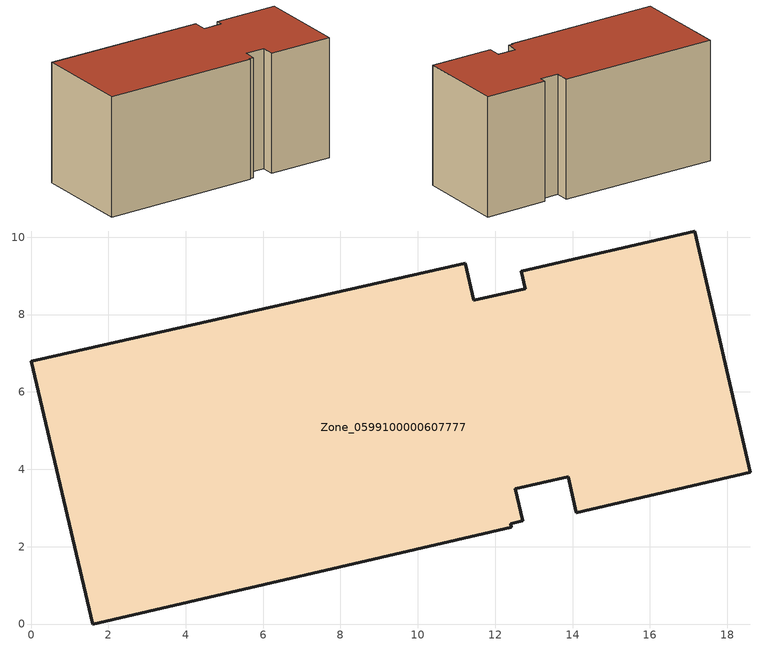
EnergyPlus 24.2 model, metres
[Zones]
Zone_0599100000607777
 floor ground (C_G): 12.78,8.67 12.68,9.12 17.16,10.16 18.6,3.92 14.1,2.88 13.89,3.81 12.52,3.5 12.72,2.67 12.4,2.59 12.42,2.5 1.59,0 0,6.79 11.23,9.32 11.45,8.37 z0
 wall outside (C_F): 12.68,9.12 12.78,8.67 11.45,8.37 11.23,9.32 0,6.79 1.59,0 12.42,2.5 12.4,2.59 12.72,2.67 12.52,3.5 13.89,3.81 14.1,2.88 18.6,3.92 17.16,10.16 12.68,9.12 z0:8.66
 roof outside (C_R): 13.89,3.81 14.1,2.88 18.6,3.92 17.16,10.16 12.68,9.12 12.78,8.67 11.45,8.37 11.23,9.32 0,6.79 1.59,0 12.42,2.5 12.4,2.59 12.72,2.67 12.52,3.5 z8.66
[BUILDING]
Pand.0599100000607777: North Axis=0; Terrain=City; Loads Convergence Tolerance Value=0.04; Temperature Convergence Tolerance Value=0.4; Solar Distribution=FullExterior; Maximum Number of Warmup Days=25; Minimum Number of Warmup Days=1
[Site:Location]
Rotterdam.The.Hague.AP_ZH_NLD Design_Conditions: Latitude=51.96; Longitude=4.45; Time Zone=1; Elevation=-4.5
[SITE:GROUNDTEMPERATURE:BUILDINGSURFACE]
18, 18, 18, 18, 18, 18, 18, 18, 18, 18, 18, 18
[MATERIAL] Thermal Absorptance=0.9; Solar Absorptance=0.7; Visible Absorptance=0.7
Name | Roughness | Thickness | Conductivity | Density | Specific Heat
G.D.1992-2005 | MediumSmooth | 0.15 | 0.06 | 540 | 1210
F.D.1992-2005 | Rough | 0.3 | 0.12 | 1920 | 840
R.D.1992-2005 | MediumRough | 0.2 | 0.08 | 1500 | 1000
[CONSTRUCTION]
C_G: G.D.1992-2005
C_F: F.D.1992-2005
C_R: R.D.1992-2005
[ZONE]
Zone_0599100000607777: Type=1; Multiplier=1; Ceiling Height=Autocalculate; Volume=Autocalculate; Floor Area=autocalculate; Part of Total Floor Area=Yes
[ZONEINFILTRATION:DESIGNFLOWRATE]
Infil_Zone_0599100000607777: Zone or ZoneList or Space or SpaceList=Zone_0599100000607777; Schedule=AlwaysOn; Design Flow Rate Calculation Method=Flow/Area; Flow Rate per Floor Area=0.0021; Constant Term Coefficient=1; Temperature Term Coefficient=0; Velocity Term Coefficient=0; Velocity Squared Term Coefficient=0
[HVACTEMPLATE:ZONE:IDEALLOADSAIRSYSTEM]
Zone_0599100000607777: Maximum Heating Supply Air Temperature=50; Minimum Cooling Supply Air Temperature=13; Maximum Heating Supply Air Humidity Ratio=0.0156; Minimum Cooling Supply Air Humidity Ratio=0.0077; Heating Limit=NoLimit; Cooling Limit=NoLimit; Dehumidification Control Type=ConstantSensibleHeatRatio; Cooling Sensible Heat Ratio=0.7; Dehumidification Setpoint=60; Humidification Control Type=None; Humidification Setpoint=30; Outdoor Air Method=None; Outdoor Air Flow Rate per Person=0.00944; Outdoor Air Flow Rate per Zone Floor Area=0; Outdoor Air Flow Rate per Zone=0; Demand Controlled Ventilation Type=None; Outdoor Air Economizer Type=NoEconomizer; Heat Recovery Type=None; Sensible Heat Recovery Effectiveness=0.7; Latent Heat Recovery Effectiveness=0.65
[ZONECONTROL:THERMOSTAT]
ThermostatControl_Zone_0599100000607777: Zone or ZoneList=Zone_0599100000607777; Control Type Schedule=DualSetpointControlType; Control 1=Thermostat_Zone_0599100000607777; Temperature Difference Between Cutout And Setpoint=0
[THERMOSTATSETPOINT:DUALSETPOINT]
Thermostat_Zone_0599100000607777: Heating Setpoint Temperature Schedule=HeatingSetpoint_Zone_0599100000607777; Cooling Setpoint Temperature Schedule=CoolingSetpoint_Zone_0599100000607777
[SCHEDULE:COMPACT]
HeatingSetpoint_Zone_0599100000607777: Through: 12/31, For: AllDays, Until: 24:00, 21
CoolingSetpoint_Zone_0599100000607777: Through: 12/31, For: AllDays, Until: 24:00, 24
DualSetpointControlType: Through: 12/31, For: AllDays, Until: 24:00, 4
AlwaysOn: Through: 12/31, For: AllDays, Until: 24:00, 1
